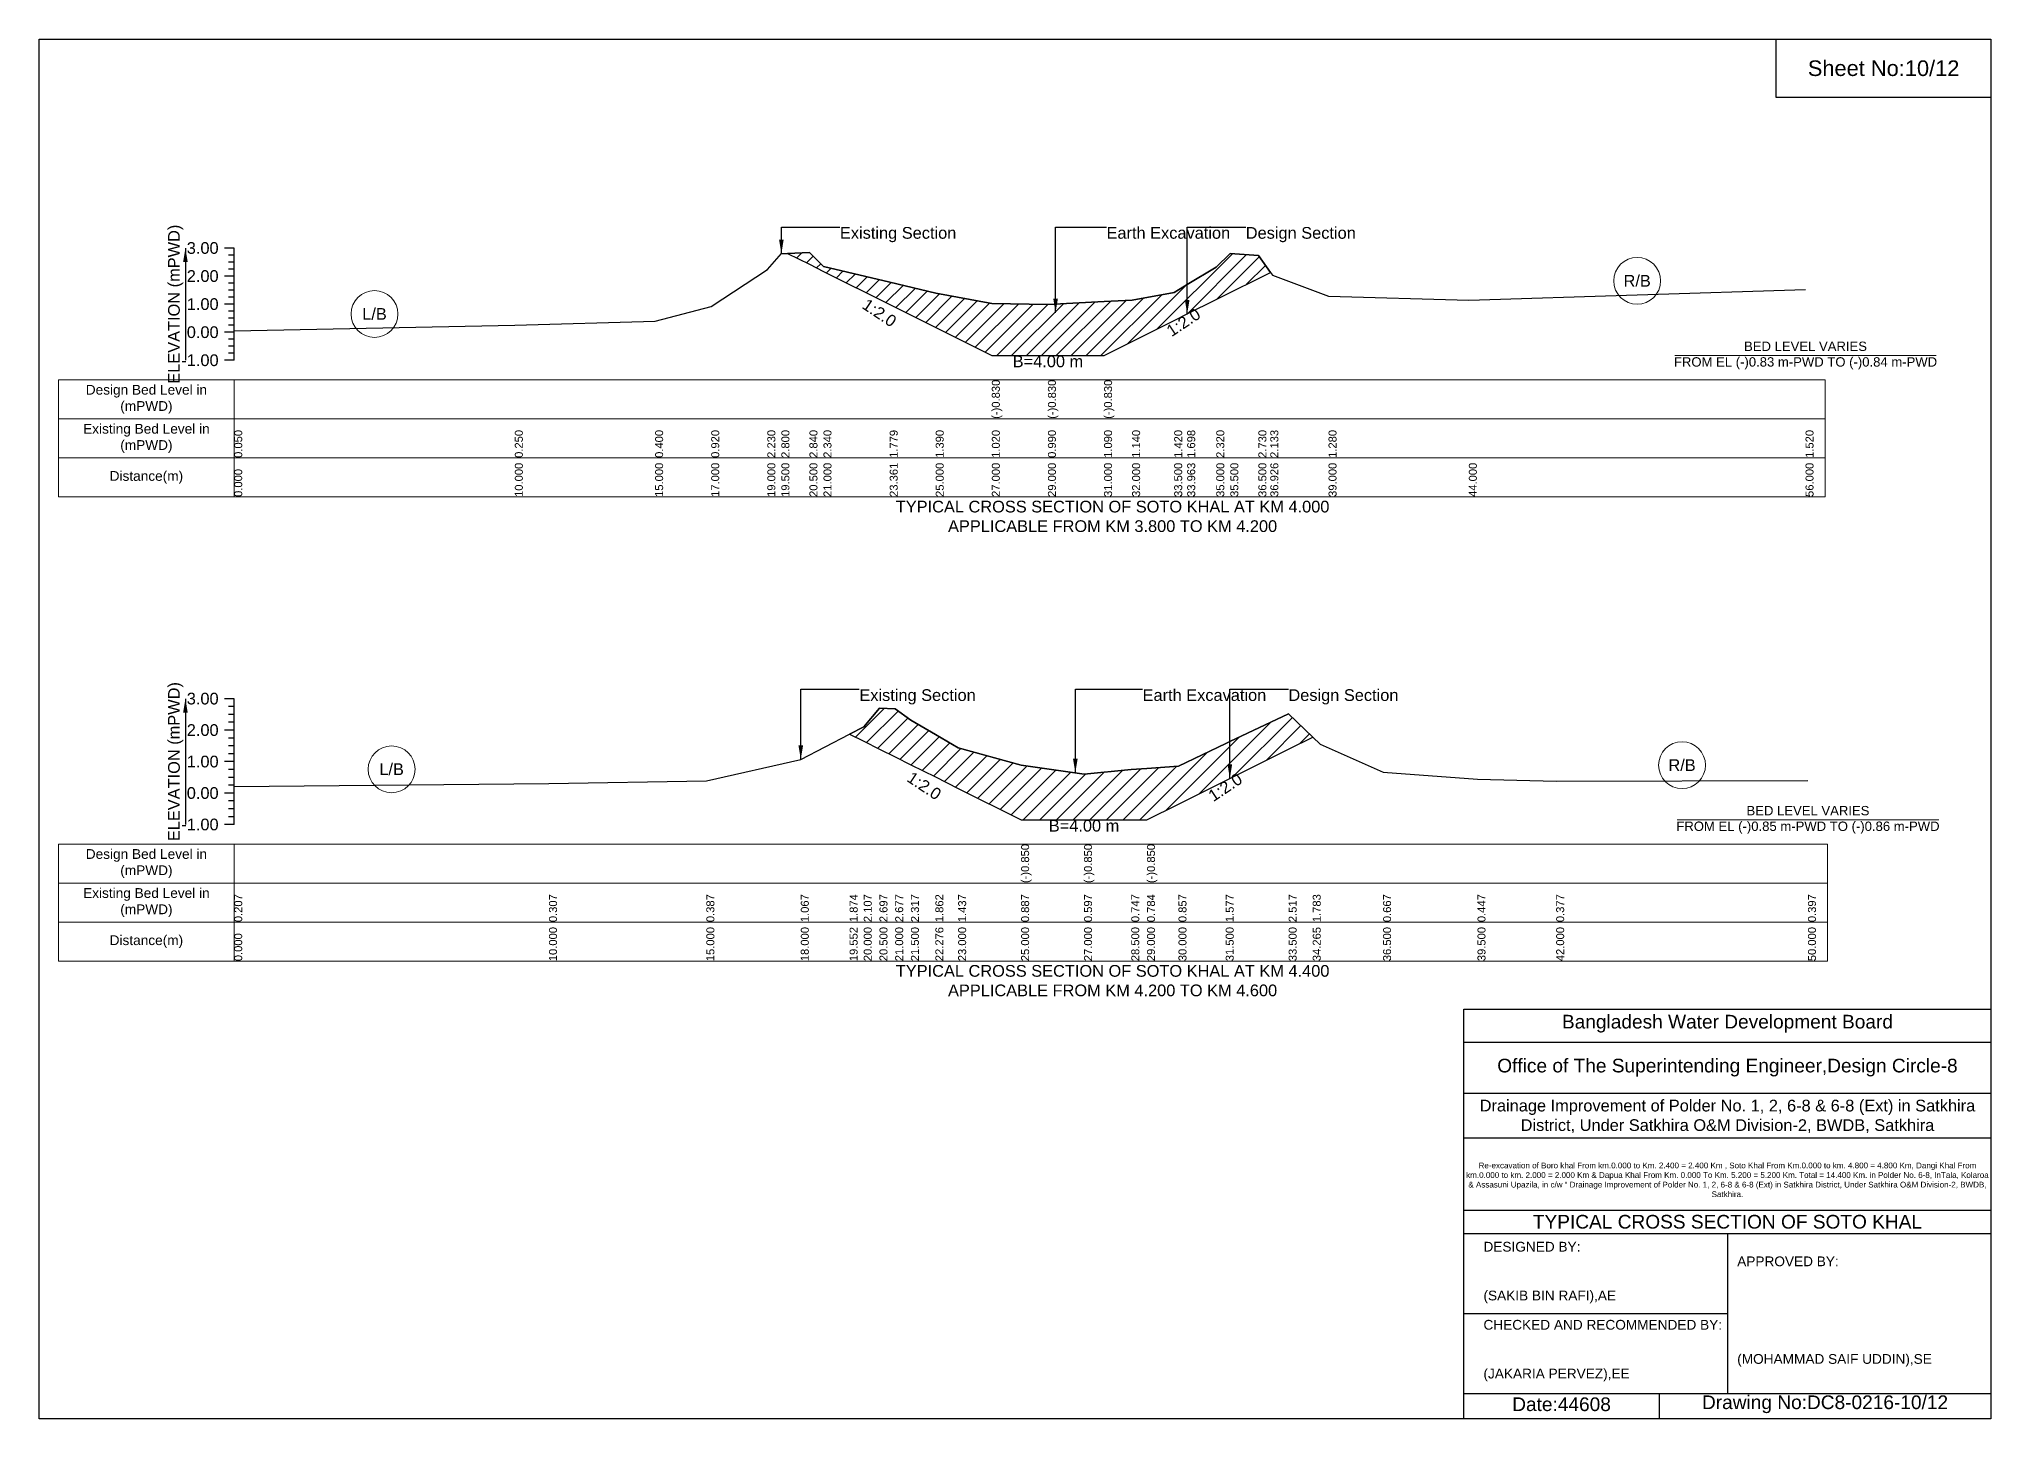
# Model space of a CAD drawing. Header units: inches. Extents: x 91000 to 218000, y -5656 to 30000.
# Drawn here: x 190000 to 198000, y -5656 to 0 of the extents above; entities that cross this region are included whole.
import ezdxf

# ---------------------------------------------------------------- set-up
doc = ezdxf.new("R2010")
doc.units = ezdxf.units.IN
doc.header["$LTSCALE"] = 7
doc.header["$MEASUREMENT"] = 0
for name, color, linetype, lineweight in [('Cross section Data Border', 7, 'Continuous', 9), ('Cross Section Labels', 7, 'Continuous', 9), ('Existing_Bed_Level for Xsection', 7, 'Continuous', 25)]:
    doc.layers.add(name, color=color, linetype=linetype, lineweight=lineweight)
doc.styles.get("Standard").update_dxf_attribs({"font": 'arial.ttf'})
doc.dimstyles.get("Standard").update_dxf_attribs({"dimtxt": 0.18, "dimasz": 0.18, "dimexe": 0.18, "dimexo": 0.0625, "dimgap": 0.09, "dimtad": 0, "dimtih": 1, "dimtoh": 1, "dimdec": 4, "dimzin": 0, "dimdsep": 46, "dimtxsty": 'Standard', "dimcen": 0.09, "dimadec": 0, "dimazin": 0, "dimtfac": 1, "dimtdec": 4, "dimtofl": 0, "dimtmove": 0, "dimatfit": 3, "dimfxl": 1, "dimtolj": 1, "dimtzin": 0, "dimarcsym": 0})

msp = doc.modelspace()

# ---------------------------------------------------------------- hatches: boundary and pattern name
at = {"layer": 'Existing_Bed_Level for Xsection'}
h = msp.add_hatch(dxfattribs=at)
h.set_pattern_fill('ANSI31', color=256, scale=345, style=0)
h.paths.add_polyline_path([(193068.1, -878.7), (193157.5, -923.4), (193215, -952.2), (193486.5, -1088), (193675, -1182.2), (193905, -1297.2), (194135, -1297.2), (194365, -1297.2), (194480, -1239.7), (194652.5, -1153.5), (194705.8, -1126.8), (194825, -1067.2), (194882.5, -1038.5), (194997.5, -980.9), (195046.5, -956.4), (194997.5, -887.8), (194882.5, -879.7), (194825, -934.9), (194705.8, -1006.5), (194652.5, -1038.5), (194480, -1070.7), (194365, -1076.4), (194135, -1087.9), (193905, -1084.5), (193675, -1041.9), (193486.5, -997.1), (193215, -932.6), (193157.5, -875.1)])
h = msp.add_hatch(dxfattribs=at)
h.set_pattern_fill('ANSI31', color=256, scale=387, style=0)
h.paths.add_polyline_path([(193322.2, -2849), (193380, -2877.9), (193444.5, -2910.1), (193509, -2942.4), (193573.5, -2974.6), (193673.6, -3024.7), (193767, -3071.4), (194025, -3200.4), (194283, -3200.4), (194476.5, -3200.4), (194541, -3200.4), (194670, -3135.9), (194863.5, -3039.1), (194880.6, -3030.6), (195121.5, -2910.1), (195220.2, -2860.8), (195121.5, -2766), (194880.6, -2879.2), (194863.5, -2887.3), (194670, -2980.2), (194541, -2989.6), (194476.5, -2994.3), (194283, -3013.7), (194025, -2976.3), (193767, -2905.3), (193673.6, -2850.5), (193573.5, -2791.8), (193509, -2745.4), (193444.5, -2742.8), (193380, -2818.9)])

# ---------------------------------------------------------------- linework, layer by layer
for points in [[(190000, 0), (198000, 0), (198000, -5656), (190000, -5656)], [(197120, 0), (198000, 0), (198000, -240), (197120, -240)]]:
    msp.add_lwpolyline(points, close=True)
for points in [[(195840, -5656), (195840, -3976), (198000, -3976)], [(195840, -4112), (198000, -4112)], [(195840, -4320), (198000, -4320)], [(195840, -4504), (198000, -4504)], [(195840, -4800), (198000, -4800)], [(195840, -4896), (198000, -4896)], [(196920, -4896), (196920, -5552)], [(195840, -5224), (196920, -5224)], [(195840, -5552), (198000, -5552)], [(196640, -5552), (196640, -5656)]]:
    msp.add_lwpolyline(points)
at = {"layer": 'Cross section Data Border'}
for points in [[(190080, -1396.8), (197320, -1396.8), (197320, -1876.8), (190080, -1876.8)], [(190080, -3299.7), (197330, -3299.7), (197330, -3779.7), (190080, -3779.7)]]:
    msp.add_lwpolyline(points, close=True, dxfattribs=at)
for points in [[(190800, -1396.8), (190800, -1876.8)], [(190080, -1556.8), (197320, -1556.8)], [(190080, -1716.8), (197320, -1716.8)], [(190800, -3299.7), (190800, -3779.7)], [(190080, -3459.7), (197330, -3459.7)], [(190080, -3619.7), (197330, -3619.7)]]:
    msp.add_lwpolyline(points, dxfattribs=at)
at = {"layer": 'Cross Section Labels'}
for points in [[(196704.2, -1297.2), (197775.8, -1297.2)], [(196714.2, -3200.4), (197785.8, -3200.4)]]:
    msp.add_lwpolyline(points, dxfattribs=at)
for centre in [(196550, -991.3), (191375, -1127), (191445, -2993.1), (196734, -2976.3)]:
    msp.add_circle(centre, 96, dxfattribs=at)
at = {"layer": 'Existing_Bed_Level for Xsection'}
for points in [[(190800, -856.7), (190760, -856.7)], [(190800, -1316.8), (190800, -1201.8), (190800, -1086.8), (190800, -971.7), (190800, -856.7)], [(190800, -1196), (191950, -1173), (192525, -1155.8), (192755, -1096), (192985, -945.3), (193042.5, -879.7), (193068.1, -878.7), (193157.5, -875.1), (193215, -932.6), (193486.5, -997.1), (193675, -1041.9), (193905, -1084.5), (193905, -1084.5), (194135, -1087.9), (194135, -1087.9), (194365, -1076.4), (194365, -1076.4), (194480, -1070.7), (194652.5, -1038.5), (194705.8, -1006.5), (194825, -934.9), (194882.5, -879.7), (194997.5, -887.8), (195046.5, -956.4), (195055, -968.3), (195285, -1054.5), (195860, -1070.7), (197240, -1027)], [(190800, -885.5), (190776, -885.5)], [(190800, -914.2), (190776, -914.2)], [(190800, -943), (190776, -943)], [(190800, -971.7), (190760, -971.7)], [(190800, -1000.5), (190776, -1000.5)], [(190800, -1029.2), (190776, -1029.2)], [(190800, -1086.8), (190760, -1086.8)], [(190800, -1058), (190776, -1058)], [(190800, -1115.5), (190776, -1115.5)], [(190800, -1144.2), (190776, -1144.2)], [(190800, -1173), (190776, -1173)], [(190800, -1201.8), (190760, -1201.8)], [(190800, -1230.5), (190776, -1230.5)], [(190800, -1259.2), (190776, -1259.2)], [(190800, -1316.8), (190760, -1316.8)], [(190800, -1288), (190776, -1288)], [(190800, -2703.7), (190760, -2703.7)], [(190800, -3219.7), (190800, -3090.7), (190800, -2961.7), (190800, -2832.7), (190800, -2703.7)], [(190800, -2736), (190776, -2736)], [(190800, -2768.2), (190776, -2768.2)], [(190800, -3064), (192090, -3051.1), (192735, -3040.8), (193122, -2953.1), (193322.2, -2849), (193380, -2818.9), (193444.5, -2742.8), (193509, -2745.4), (193573.5, -2791.8), (193673.6, -2850.5), (193767, -2905.3), (194025, -2976.3), (194025, -2976.3), (194283, -3013.7), (194283, -3013.7), (194476.5, -2994.3), (194541, -2989.6), (194541, -2989.6), (194670, -2980.2), (194863.5, -2887.3), (194880.6, -2879.2), (195121.5, -2766), (195220.2, -2860.8), (195250.5, -2889.8), (195508.5, -3004.7), (195895.5, -3033), (196218, -3042.1), (197250, -3039.5)], [(190800, -2832.7), (190760, -2832.7)], [(190800, -2800.5), (190776, -2800.5)], [(190800, -2865), (190776, -2865)], [(190800, -2897.2), (190776, -2897.2)], [(190800, -2929.5), (190776, -2929.5)], [(190800, -2961.7), (190760, -2961.7)], [(190800, -2994), (190776, -2994)], [(190800, -3026.2), (190776, -3026.2)], [(190800, -3090.7), (190760, -3090.7)], [(190800, -3058.5), (190776, -3058.5)], [(190800, -3123), (190776, -3123)], [(190800, -3155.2), (190776, -3155.2)], [(190800, -3187.5), (190776, -3187.5)], [(190800, -3219.7), (190760, -3219.7)]]:
    msp.add_lwpolyline(points, dxfattribs=at)
for points in [[(193068.1, -878.7), (193068.1, -878.7), (193157.5, -923.4), (193215, -952.2), (193486.5, -1088), (193675, -1182.2), (193905, -1297.2), (193905, -1297.2), (194135, -1297.2), (194135, -1297.2), (194365, -1297.2), (194365, -1297.2), (194480, -1239.7), (194652.5, -1153.5), (194705.8, -1126.8), (194825, -1067.2), (194882.5, -1038.5), (194997.5, -980.9), (195046.5, -956.4), (195046.5, -956.4), (195046.5, -956.4), (194997.5, -887.8), (194882.5, -879.7), (194825, -934.9), (194705.8, -1006.5), (194652.5, -1038.5), (194480, -1070.7), (194365, -1076.4), (194365, -1076.4), (194135, -1087.9), (194135, -1087.9), (193905, -1084.5), (193905, -1084.5), (193675, -1041.9), (193486.5, -997.1), (193215, -932.6), (193157.5, -875.1), (193068.1, -878.7)], [(193322.2, -2849), (193322.2, -2849), (193380, -2877.9), (193444.5, -2910.1), (193509, -2942.4), (193573.5, -2974.6), (193673.6, -3024.7), (193767, -3071.4), (194025, -3200.4), (194025, -3200.4), (194283, -3200.4), (194283, -3200.4), (194476.5, -3200.4), (194541, -3200.4), (194541, -3200.4), (194670, -3135.9), (194863.5, -3039.1), (194880.6, -3030.6), (195121.5, -2910.1), (195220.2, -2860.8), (195121.5, -2766), (194880.6, -2879.2), (194863.5, -2887.3), (194670, -2980.2), (194541, -2989.6), (194541, -2989.6), (194476.5, -2994.3), (194283, -3013.7), (194283, -3013.7), (194025, -2976.3), (194025, -2976.3), (193767, -2905.3), (193673.6, -2850.5), (193573.5, -2791.8), (193509, -2745.4), (193444.5, -2742.8), (193380, -2818.9), (193322.2, -2849)]]:
    msp.add_lwpolyline(points, close=True, dxfattribs=at)

# ---------------------------------------------------------------- texts
at = {"attachment_point": 5}
for s, insert, char_height in [('Sheet No:10/12', (197560, -120), 64), ('Bangladesh Water Development Board', (196920, -4036), 56), ('Office of The Superintending Engineer,Design Circle-8', (196920, -4216), 56)]:
    msp.add_mtext(s, dxfattribs=dict(at, insert=insert, char_height=char_height))
for s, insert, char_height, width, attachment_point in [('Drainage Improvement of Polder No. 1, 2, 6-8 & 6-8 (Ext) in Satkhira District, Under Satkhira O&M Division-2, BWDB, Satkhira', (196920, -4416), 48, 2240, 5), ('Re-excavation of Boro khal From km.0.000 to Km. 2.400 = 2.400 Km , Soto Khal From Km.0.000 to km. 4.800 = 4.800 Km, Dangi Khal From km.0.000 to km. 2.000 = 2.000 Km & Dapua Khal From Km. 0.000 To Km. 5.200 = 5.200 Km. Total = 14.400 Km. in Polder No. 6-8, InTala, Kolaroa & Assasuni Upazila, in c/w “ Drainage Improvement of Polder No. 1, 2, 6-8 & 6-8 (Ext) in Satkhira District, Under Satkhira O&M Division-2, BWDB, Satkhira.', (196920, -4676), 23.565, 2160, 5), ('TYPICAL CROSS SECTION OF SOTO KHAL', (196920, -4848), 56, 2240, 5), ('DESIGNED BY:^J^J^J(SAKIB BIN RAFI),AE', (195920, -5056), 40, 1120, 4), ('APPROVED BY:^J^J^J^J^J^J(MOHAMMAD SAIF UDDIN),SE', (196960, -5216), 40, 1120, 4), ('CHECKED AND RECOMMENDED BY:^J^J^J(JAKARIA PERVEZ),EE', (195920, -5376), 40, 1120, 4), ('Date:44608', (196240, -5596), 56, 1120, 5), ('Drawing No:DC8-0216-10/12', (197320, -5596), 56, 1760, 5)]:
    msp.add_mtext(s, dxfattribs=dict(insert=insert, char_height=char_height, width=width, attachment_point=attachment_point))
at = {"layer": 'Cross section Data Border', "char_height": 40, "width": 640, "attachment_point": 5}
for s, insert in [('Design Bed Level in (mPWD)', (190440, -1476.8)), ('Existing Bed Level in (mPWD)', (190440, -1636.8)), ('Distance(m)', (190440, -1796.8)), ('Design Bed Level in (mPWD)', (190440, -3379.7)), ('Existing Bed Level in (mPWD)', (190440, -3539.7)), ('Distance(m)', (190440, -3699.7))]:
    msp.add_mtext(s, dxfattribs=dict(at, insert=insert))
at = {"layer": 'Cross Section Labels'}
for s, insert, char_height, attachment_point in [('Existing Section', (193282.5, -770.5), 48, 1), ('Earth Excavation', (194375, -770.5), 48, 1), ('Design Section', (194945.8, -770.5), 48, 1), ('R/B', (196550, -991.3), 48, 5), ('L/B', (191375, -1127), 48, 5), ('BED LEVEL VARIES ^JFROM EL (-)0.83 m-PWD TO (-)0.84 m-PWD', (197240, -1297.2), 38.4, 5), ('B=4.00 m', (194135, -1297.2), 48, 2), ('TYPICAL CROSS SECTION OF SOTO KHAL AT KM 4.000^JAPPLICABLE FROM KM 3.800 TO KM 4.200', (194400, -1956.8), 48, 5), ('Existing Section', (193362, -2665), 48, 1), ('Earth Excavation', (194523, -2665), 48, 1), ('Design Section', (195120.6, -2665), 48, 1), ('R/B', (196734, -2976.3), 48, 5), ('L/B', (191445, -2993.1), 48, 5), ('B=4.00 m', (194283, -3200.4), 48, 2), ('BED LEVEL VARIES ^JFROM EL (-)0.85 m-PWD TO (-)0.86 m-PWD', (197250, -3200.4), 38.4, 5), ('TYPICAL CROSS SECTION OF SOTO KHAL AT KM 4.400^JAPPLICABLE FROM KM 4.200 TO KM 4.600', (194400, -3859.7), 48, 5)]:
    msp.add_mtext(s, dxfattribs=dict(at, insert=insert, char_height=char_height, attachment_point=attachment_point))
at = {"layer": 'Cross Section Labels', "char_height": 48, "attachment_point": 2}
for insert, rotation in [((193457.8, -1102.3), 326.30993), ((194677, -1141.2), 33.69007), ((193641.4, -3040.8), 326.30993), ((194848.3, -3046.7), 33.69007)]:
    msp.add_mtext('1:2.0', dxfattribs=dict(at, insert=insert, rotation=rotation))
at = {"layer": 'Existing_Bed_Level for Xsection', "rotation": 90}
for s, insert, char_height, attachment_point in [('ELEVATION (mPWD)', (190560, -1086.8), 48, 5), ('(-)0.830', (193905, -1556.8), 32.8, 1), ('(-)0.830', (194135, -1556.8), 32.8, 1), ('(-)0.830', (194365, -1556.8), 32.8, 1), ('0.050', (190800, -1716.8), 32.8, 1), ('0.250', (191950, -1716.8), 32.8, 1), ('0.400', (192525, -1716.8), 32.8, 1), ('0.920', (192755, -1716.8), 32.8, 1), ('2.230', (192985, -1716.8), 32.8, 1), ('2.800', (193042.5, -1716.8), 32.8, 1), ('2.840', (193157.5, -1716.8), 32.8, 1), ('2.340', (193215, -1716.8), 32.8, 1), ('1.779', (193486.5, -1716.8), 32.8, 1), ('1.390', (193675, -1716.8), 32.8, 1), ('1.020', (193905, -1716.8), 32.8, 1), ('0.990', (194135, -1716.8), 32.8, 1), ('1.090', (194365, -1716.8), 32.8, 1), ('1.140', (194480, -1716.8), 32.8, 1), ('1.420', (194652.5, -1716.8), 32.8, 1), ('1.698', (194705.8, -1716.8), 32.8, 1), ('2.320', (194825, -1716.8), 32.8, 1), ('2.730', (194997.5, -1716.8), 32.8, 1), ('2.133', (195046.5, -1716.8), 32.8, 1), ('1.280', (195285, -1716.8), 32.8, 1), ('1.520', (197240, -1716.8), 32.8, 1), ('10.000', (191950, -1876.8), 32.8, 1), ('15.000', (192525, -1876.8), 32.8, 1), ('17.000', (192755, -1876.8), 32.8, 1), ('19.000', (192985, -1876.8), 32.8, 1), ('19.500', (193042.5, -1876.8), 32.8, 1), ('20.500', (193157.5, -1876.8), 32.8, 1), ('21.000', (193215, -1876.8), 32.8, 1), ('23.361', (193486.5, -1876.8), 32.8, 1), ('25.000', (193675, -1876.8), 32.8, 1), ('27.000', (193905, -1876.8), 32.8, 1), ('29.000', (194135, -1876.8), 32.8, 1), ('31.000', (194365, -1876.8), 32.8, 1), ('32.000', (194480, -1876.8), 32.8, 1), ('33.500', (194652.5, -1876.8), 32.8, 1), ('33.963', (194705.8, -1876.8), 32.8, 1), ('35.000', (194825, -1876.8), 32.8, 1), ('35.500', (194882.5, -1876.8), 32.8, 1), ('36.500', (194997.5, -1876.8), 32.8, 1), ('36.926', (195046.5, -1876.8), 32.8, 1), ('39.000', (195285, -1876.8), 32.8, 1), ('44.000', (195860, -1876.8), 32.8, 1), ('56.000', (197240, -1876.8), 32.8, 1), ('0.000', (190800, -1876.8), 32.8, 1), ('ELEVATION (mPWD)', (190560, -2961.7), 48, 5), ('(-)0.850', (194025, -3459.7), 32.8, 1), ('(-)0.850', (194283, -3459.7), 32.8, 1), ('(-)0.850', (194541, -3459.7), 32.8, 1), ('0.207', (190800, -3619.7), 32.8, 1), ('0.307', (192090, -3619.7), 32.8, 1), ('0.387', (192735, -3619.7), 32.8, 1), ('1.067', (193122, -3619.7), 32.8, 1), ('1.874', (193322.2, -3619.7), 32.8, 1), ('2.107', (193380, -3619.7), 32.8, 1), ('2.697', (193444.5, -3619.7), 32.8, 1), ('2.677', (193509, -3619.7), 32.8, 1), ('2.317', (193573.5, -3619.7), 32.8, 1), ('1.862', (193673.6, -3619.7), 32.8, 1), ('1.437', (193767, -3619.7), 32.8, 1), ('0.887', (194025, -3619.7), 32.8, 1), ('0.597', (194283, -3619.7), 32.8, 1), ('0.747', (194476.5, -3619.7), 32.8, 1), ('0.784', (194541, -3619.7), 32.8, 1), ('0.857', (194670, -3619.7), 32.8, 1), ('1.577', (194863.5, -3619.7), 32.8, 1), ('2.517', (195121.5, -3619.7), 32.8, 1), ('1.783', (195220.2, -3619.7), 32.8, 1), ('0.667', (195508.5, -3619.7), 32.8, 1), ('0.447', (195895.5, -3619.7), 32.8, 1), ('0.377', (196218, -3619.7), 32.8, 1), ('0.397', (197250, -3619.7), 32.8, 1), ('0.000', (190800, -3779.7), 32.8, 1), ('10.000', (192090, -3779.7), 32.8, 1), ('15.000', (192735, -3779.7), 32.8, 1), ('18.000', (193122, -3779.7), 32.8, 1), ('19.552', (193322.2, -3779.7), 32.8, 1), ('20.000', (193380, -3779.7), 32.8, 1), ('20.500', (193444.5, -3779.7), 32.8, 1), ('21.000', (193509, -3779.7), 32.8, 1), ('21.500', (193573.5, -3779.7), 32.8, 1), ('22.276', (193673.6, -3779.7), 32.8, 1), ('23.000', (193767, -3779.7), 32.8, 1), ('25.000', (194025, -3779.7), 32.8, 1), ('27.000', (194283, -3779.7), 32.8, 1), ('28.500', (194476.5, -3779.7), 32.8, 1), ('29.000', (194541, -3779.7), 32.8, 1), ('30.000', (194670, -3779.7), 32.8, 1), ('31.500', (194863.5, -3779.7), 32.8, 1), ('33.500', (195121.5, -3779.7), 32.8, 1), ('34.265', (195220.2, -3779.7), 32.8, 1), ('36.500', (195508.5, -3779.7), 32.8, 1), ('39.500', (195895.5, -3779.7), 32.8, 1), ('42.000', (196218, -3779.7), 32.8, 1), ('50.000', (197250, -3779.7), 32.8, 1)]:
    msp.add_mtext(s, dxfattribs=dict(at, insert=insert, char_height=char_height, attachment_point=attachment_point))
at = {"layer": 'Existing_Bed_Level for Xsection', "char_height": 48, "attachment_point": 6}
for s, insert in [('3.00', (190736, -856.7)), ('2.00', (190736, -971.7)), ('1.00', (190736, -1086.8)), ('0.00', (190736, -1201.8)), ('-1.00', (190736, -1316.8)), ('3.00', (190736, -2703.7)), ('2.00', (190736, -2832.7)), ('1.00', (190736, -2961.7)), ('0.00', (190736, -3090.7)), ('-1.00', (190736, -3219.7))]:
    msp.add_mtext(s, dxfattribs=dict(at, insert=insert))

# ---------------------------------------------------------------- leaders
at = {"layer": 'Cross Section Labels', "annotation_type": 0, "has_hookline": 1, "hookline_direction": 0}
for points, text_width in [([(193042.5, -879.7), (193042.5, -770.5), (193282.4, -770.5)], 467.2), ([(194166.3, -1121.9), (194166.3, -770.5), (194374.9, -770.5)], 497), ([(194705.8, -1126.8), (194705.8, -770.5), (194945.7, -770.5)], 441.2), ([(193122, -2953.1), (193122, -2665), (193361.9, -2665)], 467.2), ([(194247.3, -3007.5), (194247.3, -2665), (194522.9, -2665)], 497), ([(194880.6, -3030.6), (194880.6, -2665), (195120.5, -2665)], 441.2)]:
    msp.add_leader(points, dimstyle='Standard', override={"dimasz": 57.6}, dxfattribs=dict(at, text_width=text_width))
at = {"layer": 'Existing_Bed_Level for Xsection'}
for points in [[(190600, -856.7), (190600, -1316.8)], [(190600, -2703.7), (190600, -3219.7)]]:
    msp.add_leader(points, dimstyle='Standard', override={"dimasz": 57.6}, dxfattribs=at)

doc.saveas('drawing.dxf')
